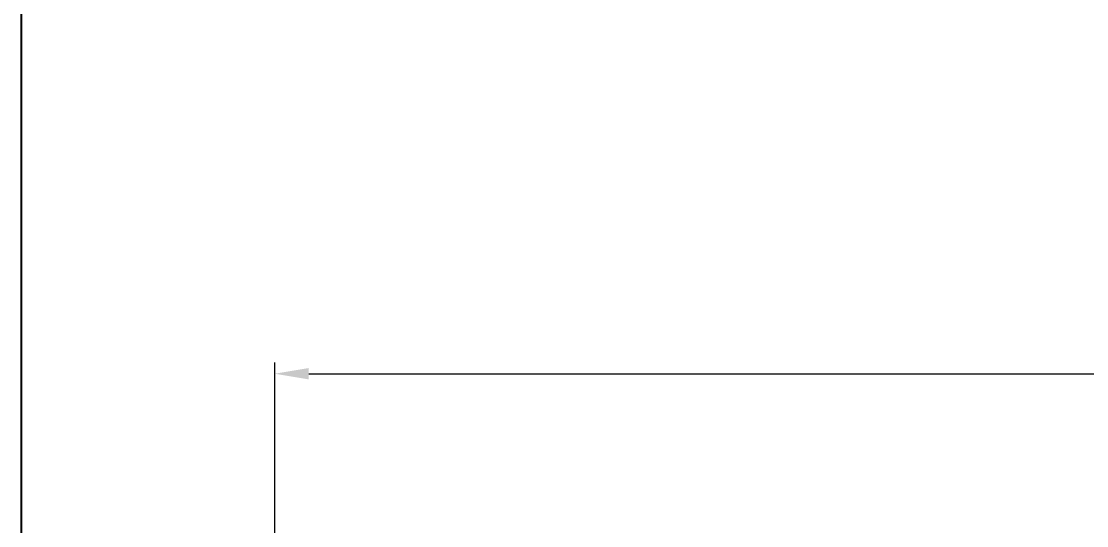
# Model space of a CAD drawing. Header units: millimetres. Extents: x -46397 to 283259, y -8690 to 23983.
# Drawn here: x -24011 to -21195, y 16592 to 17925 of the extents above; entities that cross this region are included whole.
import ezdxf

# ---------------------------------------------------------------- set-up
doc = ezdxf.new("R2010")
doc.units = ezdxf.units.MM
doc.layers.get('Defpoints').update_dxf_attribs({"lineweight": 0})
doc.layers.add('Dtext', color=255, linetype='Continuous', lineweight=20)
doc.layers.add('PHANTOM 2', color=8, linetype='Continuous', lineweight=0)
doc.styles.add('Chu va so', font='arial.ttf')
doc.styles.add('GHI CHÚ 1', font='isocp_IV25.ttf', dxfattribs={"width": 0.8})
doc.styles.add('TCVN', font='arial.ttf')
doc.dimstyles.new('1-30SCALE', dxfattribs={"dimtxt": 75, "dimasz": 75, "dimexe": 37.5, "dimexo": 30, "dimgap": 30, "dimtad": 1, "dimtoh": 1, "dimdec": 0, "dimdsep": 46, "dimtxsty": 'GHI CHÚ 1', "dimcen": 0.09, "dimclrd": 256, "dimclre": 256, "dimclrt": 2, "dimadec": 0, "dimazin": 0, "dimtfac": 1, "dimtdec": 0, "dimtofl": 0, "dimtmove": 0, "dimatfit": 3, "dimfxl": 1, "dimlwd": 0, "dimlwe": 0, "dimarcsym": 0})

# ---------------------------------------------------------------- blocks, each defined once
blk = doc.blocks.new('*D1637')
at = {"layer": 'Defpoints', "color": 0, "transparency": 16777216}
for p in [(-16048.96359996805, 16993.30314359069), (-23341.4214740192, 15466.64889733562), (-16048.96359996805, 15466.64889733563)]:
    blk.add_point(p, dxfattribs=at)
at = {"layer": 'PHANTOM 2', "linetype": 'Continuous', "lineweight": 0, "transparency": 16777216}
for p, q in [((-23341.4214740192, 15496.64889733562), (-23341.4214740192, 17023.30314359069)), ((-16048.96359996805, 15496.64889733563), (-16048.96359996805, 17023.30314359069)), ((-23251.4214740192, 16993.30314359069), (-16138.96359996805, 16993.30314359069))]:
    blk.add_line(p, q, dxfattribs=at)
at = {"layer": 'PHANTOM 2', "transparency": 16777216}
for points in [[(-23251.4214740192, 17008.30314359069), (-23251.4214740192, 16978.30314359069), (-23341.4214740192, 16993.30314359069)], [(-16138.96359996805, 17008.30314359069), (-16138.96359996805, 16978.30314359069), (-16048.96359996805, 16993.30314359069)]]:
    blk.add_solid(points, dxfattribs=at)
at = {"layer": 'PHANTOM 2', "color": 2, "transparency": 16777216, "insert": (-19695.19253699362, 17072.84086548418), "char_height": 95, "attachment_point": 5, "style": 'GHI CHÚ 1'}
blk.add_mtext('7292', dxfattribs=at)
blk = doc.blocks.new('*U1840')
at = {"lineweight": 25}
for points in [[(0, 0), (16755.87448414474, 0), (16755.87448414474, 10975.97352968365), (0, 10975.97352968365)], [(0, 0), (12669.0758857044, 0), (12669.0758857044, 10975.97352968365), (0, 10975.97352968365)]]:
    blk.add_lwpolyline(points, close=True, dxfattribs=at)
at = {"layer": 'Dtext', "ltscale": 0.1}
for tag, p, height, style in [('REV_3', (12777.01998178306, 4122.595541921245), 72.97835082304653, 'TCVN'), ('FOR_APPROVAL3', (13506.88379500667, 4117.459143427712, -0.6601965626605263), 87.57402098765583, 'TCVN'), ('REV_2', (12777.01998178306, 3850.142302026221), 72.97835082304653, 'TCVN'), ('FOR_APPROVAL2', (13506.88379500667, 3845.005903531679, -0.6601965626605263), 87.57402098765583, 'TCVN'), ('FOR_APPROVAL1', (13506.88379500667, 3572.552675478804, -0.6318194461300569), 87.57402098765583, 'TCVN'), ('REV_1', (12777.01998138832, 3577.689062130215), 72.97835082304653, 'TCVN'), ('REV_0', (12777.01998178306, 3305.235822235195), 72.97835082304653, 'TCVN'), ('NGUOI_VE', (14284.44757114597, 3301.342667131742, -0.6133649869149843), 87.57402098765583, 'TCVN'), ('NGUOI_KIEM_2', (15058.3308489532, 3301.342667131742, -0.712834296636296), 87.57402098765583, 'TCVN'), ('NGUOI_DUYET', (15993.13131146353, 3301.342667131742, -0.712834296636296), 87.57402098765583, 'TCVN'), ('1.1_A4', (16040.01854118213, 166.2027495990373, -0.6779322583101781), 87.57402098765583, 'Chu va so'), ('A4_A4', (16331.43570809459, 166.2027495990373, -0.6779322583101781), 87.57402098765583, 'Chu va so'), ('REV.', (16571.40580941325, 166.2027495990373, -0.6779322583101781), 87.57402098765583, 'Chu va so')]:
    blk.add_attdef(tag, p, '', height=height, dxfattribs=dict(at, style=style))
for tag, p, height, style, width in [('NGAY_REV03', (12961.97731521531, 4117.459159217214, -0.6601965626605263), 75.8974848559684, 'TCVN', 0.95), ('NGAY_REV02', (12961.97731521531, 3845.005919322218, -0.6601965626605263), 75.8974848559684, 'TCVN', 0.95), ('NGAY_REV01', (12961.97731521531, 3572.552679426186, -0.6601965626605263), 75.8974848559684, 'TCVN', 0.95), ('NGAY_REV0', (12961.97731521531, 3300.099439530181, -0.7169507981882811), 75.8974848559684, 'TCVN', 0.95), ('DWD.NO', (12955.19321075817, 71.04984279513532, -0.6779322583101781), 116.7653613168744, 'Chu va so', 0.85)]:
    blk.add_attdef(tag, p, '', height=height, dxfattribs=dict(at, style=style, width=width))
at = {"layer": 'Dtext', "lineweight": 25, "ltscale": 0.1, "style": 'Chu va so'}
for tag, p, height in [('PROJECT_CODE', (13799.12366572146, 1371.995185943195), 175.1480419753117), ('TITLE1', (13040.5960709774, 1046.318567712862, -0.6779322583104245), 116.7653613168744), ('TITLE2', (13040.5960709774, 771.7328020906507, -0.6779322583104245), 116.7653613168744), ('TITLE3', (13040.5960709774, 499.2795621956276, -0.6779322583104245), 116.7653613168744)]:
    blk.add_attdef(tag, p, '', height=height, dxfattribs=at)

msp = doc.modelspace()

# ---------------------------------------------------------------- dimensions: what is measured, and where the dimension line sits
at = {"layer": 'PHANTOM 2'}
dim = msp.add_linear_dim(base=(-16048.96359996805, 16993.30314359069), p1=(-23341.4214740192, 15466.64889733562), p2=(-16048.96359996805, 15466.64889733563), dimstyle='1-30SCALE', override={"dimtxt": 95, "dimasz": 90, "dimexe": 30, "dimtmove": 1}, dxfattribs=at)
dim.commit()
dim.dimension.update_dxf_attribs({"geometry": '*D1637', "text_midpoint": (-19695.19253699362, 17072.84086548418)})

# ---------------------------------------------------------------- next in the draw order: block references
at = {"xscale": 0.9084576280678549, "yscale": 0.9084576280678549, "zscale": 0.9084576280678549}
msp.add_blockref('*U1840', (-24011.18156305642, 13403.98559012583), dxfattribs=at)

doc.saveas('drawing.dxf')
